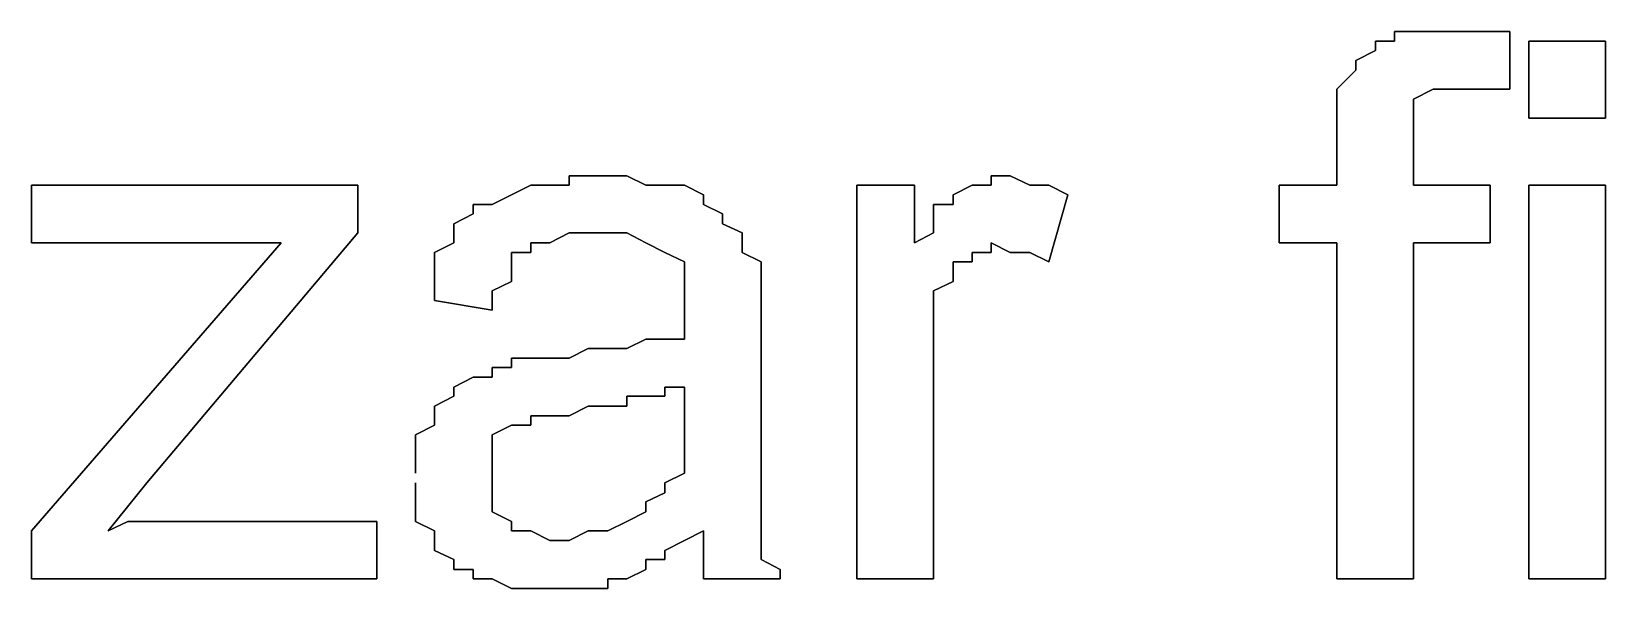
# Model space of a CAD drawing. Header units: metres. Extents: x 2.9 to 42.8, y 1.7 to 28.7.
# Drawn here: x 37.786 to 38.0753, y 16.3054 to 16.4077 of the extents above; entities that cross this region are included whole.
import ezdxf

# ---------------------------------------------------------------- set-up
doc = ezdxf.new("R2010")
doc.units = ezdxf.units.M
doc.layers.add('GRIS', color=8, linetype='Continuous')

msp = doc.modelspace()

# ---------------------------------------------------------------- linework, layer by layer
at = {"layer": 'GRIS', "lineweight": -3}
for points in [[(38.04, 16.4077), (38.0365, 16.4077), (38.04, 16.4077)], [(38.0365, 16.4077), (38.0365, 16.4059), (38.0365, 16.4077)], [(38.0436, 16.4077), (38.04, 16.4077), (38.0436, 16.4077)], [(38.0471, 16.4077), (38.0436, 16.4077), (38.0471, 16.4077)], [(38.0506, 16.4077), (38.0471, 16.4077), (38.0506, 16.4077)], [(38.0541, 16.4077), (38.0506, 16.4077), (38.0541, 16.4077)], [(38.0577, 16.4077), (38.0541, 16.4077), (38.0577, 16.4077)], [(38.0577, 16.3971), (38.0577, 16.4077), (38.0577, 16.3971)], [(38.033, 16.4042), (38.0294, 16.4024), (38.033, 16.4042)], [(38.0365, 16.4059), (38.033, 16.4059), (38.0365, 16.4059)], [(38.033, 16.4059), (38.033, 16.4042), (38.033, 16.4059)], [(38.0753, 16.4059), (38.0612, 16.4059), (38.0753, 16.4059)], [(38.0612, 16.4059), (38.0612, 16.3918), (38.0612, 16.4059)], [(38.0753, 16.3918), (38.0753, 16.4059), (38.0753, 16.3918)], [(38.0294, 16.4006), (38.0259, 16.3971), (38.0294, 16.4006)], [(38.0294, 16.4024), (38.0294, 16.4006), (38.0294, 16.4024)], [(38.0259, 16.3971), (38.0259, 16.3953), (38.0259, 16.3971)], [(38.0259, 16.3953), (38.0259, 16.3918), (38.0259, 16.3953)], [(38.04, 16.3953), (38.0436, 16.3971), (38.04, 16.3953)], [(38.04, 16.3936), (38.04, 16.3953), (38.04, 16.3936)], [(38.0436, 16.3971), (38.0471, 16.3971), (38.0436, 16.3971)], [(38.0471, 16.3971), (38.0506, 16.3971), (38.0471, 16.3971)], [(38.0506, 16.3971), (38.0541, 16.3971), (38.0506, 16.3971)], [(38.0541, 16.3971), (38.0577, 16.3971), (38.0541, 16.3971)], [(38.0259, 16.3918), (38.0259, 16.3901), (38.0259, 16.3918)], [(38.04, 16.3918), (38.04, 16.3936), (38.04, 16.3918)], [(38.04, 16.3883), (38.04, 16.3918), (38.04, 16.3883)], [(38.0612, 16.3918), (38.0753, 16.3918), (38.0612, 16.3918)], [(38.0259, 16.3901), (38.0259, 16.3865), (38.0259, 16.3901)], [(38.0259, 16.3865), (38.0259, 16.3795), (38.0259, 16.3865)], [(38.04, 16.3865), (38.04, 16.3883), (38.04, 16.3865)], [(38.04, 16.3795), (38.04, 16.3865), (38.04, 16.3795)], [(37.8883, 16.3812), (37.8848, 16.3812), (37.8883, 16.3812)], [(37.8848, 16.3812), (37.8848, 16.3795), (37.8848, 16.3812)], [(37.8919, 16.3812), (37.8883, 16.3812), (37.8919, 16.3812)], [(37.8954, 16.3812), (37.8919, 16.3812), (37.8954, 16.3812)], [(37.8989, 16.3795), (37.8954, 16.3812), (37.8989, 16.3795)], [(37.9659, 16.3812), (37.9624, 16.3812), (37.9659, 16.3812)], [(37.9624, 16.3812), (37.9624, 16.3795), (37.9624, 16.3812)], [(37.9695, 16.3795), (37.9659, 16.3812), (37.9695, 16.3795)], [(37.846, 16.3795), (37.786, 16.3795), (37.846, 16.3795)], [(37.786, 16.3795), (37.786, 16.3689), (37.786, 16.3795)], [(37.846, 16.3707), (37.846, 16.3795), (37.846, 16.3707)], [(37.8742, 16.3777), (37.8707, 16.3759), (37.8742, 16.3777)], [(37.8778, 16.3795), (37.8742, 16.3777), (37.8778, 16.3795)], [(37.8813, 16.3795), (37.8778, 16.3795), (37.8813, 16.3795)], [(37.8848, 16.3795), (37.8813, 16.3795), (37.8848, 16.3795)], [(37.9024, 16.3795), (37.8989, 16.3795), (37.9024, 16.3795)], [(37.906, 16.3795), (37.9024, 16.3795), (37.906, 16.3795)], [(37.9095, 16.3777), (37.906, 16.3795), (37.9095, 16.3777)], [(37.9095, 16.3759), (37.9095, 16.3777), (37.9095, 16.3759)], [(37.9483, 16.3795), (37.9377, 16.3795), (37.9483, 16.3795)], [(37.9377, 16.3795), (37.9377, 16.3072), (37.9377, 16.3795)], [(37.9483, 16.3689), (37.9483, 16.3795), (37.9483, 16.3689)], [(37.9589, 16.3795), (37.9554, 16.3777), (37.9589, 16.3795)], [(37.9554, 16.3777), (37.9554, 16.3759), (37.9554, 16.3777)], [(37.9624, 16.3795), (37.9589, 16.3795), (37.9624, 16.3795)], [(37.973, 16.3795), (37.9695, 16.3795), (37.973, 16.3795)], [(37.9765, 16.3777), (37.973, 16.3795), (37.9765, 16.3777)], [(37.973, 16.3654), (37.9765, 16.3777), (37.973, 16.3654)], [(38.0259, 16.3795), (38.0153, 16.3795), (38.0259, 16.3795)], [(38.0153, 16.3795), (38.0153, 16.3689), (38.0153, 16.3795)], [(38.0541, 16.3795), (38.04, 16.3795), (38.0541, 16.3795)], [(38.0541, 16.3689), (38.0541, 16.3795), (38.0541, 16.3689)], [(38.0753, 16.3795), (38.0612, 16.3795), (38.0753, 16.3795)], [(38.0612, 16.3795), (38.0612, 16.3072), (38.0612, 16.3795)], [(38.0753, 16.3072), (38.0753, 16.3795), (38.0753, 16.3072)], [(37.8707, 16.3759), (37.8672, 16.3759), (37.8707, 16.3759)], [(37.8672, 16.3759), (37.8672, 16.3742), (37.8672, 16.3759)], [(37.913, 16.3742), (37.9095, 16.3759), (37.913, 16.3742)], [(37.9554, 16.3759), (37.9518, 16.3759), (37.9554, 16.3759)], [(37.9518, 16.3759), (37.9518, 16.3724), (37.9518, 16.3759)], [(37.8672, 16.3742), (37.8636, 16.3724), (37.8672, 16.3742)], [(37.8636, 16.3724), (37.8636, 16.3707), (37.8636, 16.3724)], [(37.913, 16.3724), (37.913, 16.3742), (37.913, 16.3724)], [(37.9166, 16.3707), (37.913, 16.3724), (37.9166, 16.3707)], [(37.9518, 16.3724), (37.9518, 16.3707), (37.9518, 16.3724)], [(37.786, 16.3689), (37.8178, 16.3689), (37.786, 16.3689)], [(37.8319, 16.3689), (37.786, 16.316), (37.8319, 16.3689)], [(37.8072, 16.3248), (37.846, 16.3707), (37.8072, 16.3248)], [(37.8178, 16.3689), (37.8213, 16.3689), (37.8178, 16.3689)], [(37.8213, 16.3689), (37.8248, 16.3689), (37.8213, 16.3689)], [(37.8248, 16.3689), (37.8284, 16.3689), (37.8248, 16.3689)], [(37.8284, 16.3689), (37.8319, 16.3689), (37.8284, 16.3689)], [(37.8636, 16.3689), (37.8601, 16.3671), (37.8636, 16.3689)], [(37.8636, 16.3707), (37.8636, 16.3689), (37.8636, 16.3707)], [(37.8778, 16.3671), (37.8778, 16.3689), (37.8778, 16.3671)], [(37.8778, 16.3689), (37.8813, 16.3689), (37.8778, 16.3689)], [(37.8813, 16.3689), (37.8848, 16.3707), (37.8813, 16.3689)], [(37.8848, 16.3707), (37.8883, 16.3707), (37.8848, 16.3707)], [(37.8883, 16.3707), (37.8919, 16.3707), (37.8883, 16.3707)], [(37.8919, 16.3707), (37.8954, 16.3707), (37.8919, 16.3707)], [(37.8954, 16.3707), (37.8989, 16.3689), (37.8954, 16.3707)], [(37.8989, 16.3689), (37.9024, 16.3671), (37.8989, 16.3689)], [(37.9166, 16.3689), (37.9166, 16.3707), (37.9166, 16.3689)], [(37.9166, 16.3671), (37.9166, 16.3689), (37.9166, 16.3671)], [(37.9518, 16.3707), (37.9483, 16.3689), (37.9518, 16.3707)], [(37.9624, 16.3671), (37.9624, 16.3689), (37.9624, 16.3671)], [(37.9624, 16.3689), (37.9659, 16.3671), (37.9624, 16.3689)], [(38.0153, 16.3689), (38.0259, 16.3689), (38.0153, 16.3689)], [(38.0259, 16.3689), (38.0259, 16.3072), (38.0259, 16.3689)], [(38.04, 16.3072), (38.04, 16.3689), (38.04, 16.3072)], [(38.04, 16.3689), (38.0541, 16.3689), (38.04, 16.3689)], [(37.8601, 16.3671), (37.8601, 16.3654), (37.8601, 16.3671)], [(37.8742, 16.3654), (37.8742, 16.3671), (37.8742, 16.3654)], [(37.8742, 16.3671), (37.8778, 16.3671), (37.8742, 16.3671)], [(37.9024, 16.3671), (37.906, 16.3654), (37.9024, 16.3671)], [(37.9201, 16.3654), (37.9166, 16.3671), (37.9201, 16.3654)], [(37.9589, 16.3654), (37.9589, 16.3671), (37.9589, 16.3654)], [(37.9589, 16.3671), (37.9624, 16.3671), (37.9589, 16.3671)], [(37.9659, 16.3671), (37.9695, 16.3671), (37.9659, 16.3671)], [(37.9695, 16.3671), (37.973, 16.3654), (37.9695, 16.3671)], [(37.8601, 16.3654), (37.8601, 16.3636), (37.8601, 16.3654)], [(37.8601, 16.3636), (37.8601, 16.3618), (37.8601, 16.3636)], [(37.8742, 16.3618), (37.8742, 16.3654), (37.8742, 16.3618)], [(37.906, 16.3654), (37.906, 16.3636), (37.906, 16.3654)], [(37.906, 16.3636), (37.906, 16.3618), (37.906, 16.3636)], [(37.9201, 16.3636), (37.9201, 16.3654), (37.9201, 16.3636)], [(37.9201, 16.3618), (37.9201, 16.3636), (37.9201, 16.3618)], [(37.9554, 16.3636), (37.9554, 16.3654), (37.9554, 16.3636)], [(37.9554, 16.3654), (37.9589, 16.3654), (37.9554, 16.3654)], [(37.9554, 16.3618), (37.9554, 16.3636), (37.9554, 16.3618)], [(37.8601, 16.3618), (37.8601, 16.3583), (37.8601, 16.3618)], [(37.8707, 16.3601), (37.8742, 16.3618), (37.8707, 16.3601)], [(37.8707, 16.3583), (37.8707, 16.3601), (37.8707, 16.3583)], [(37.906, 16.3618), (37.906, 16.3583), (37.906, 16.3618)], [(37.9201, 16.3583), (37.9201, 16.3618), (37.9201, 16.3583)], [(37.9518, 16.3601), (37.9554, 16.3618), (37.9518, 16.3601)], [(37.9518, 16.3583), (37.9518, 16.3601), (37.9518, 16.3583)], [(37.8601, 16.3583), (37.8707, 16.3565), (37.8601, 16.3583)], [(37.8707, 16.3565), (37.8707, 16.3583), (37.8707, 16.3565)], [(37.906, 16.3583), (37.906, 16.3565), (37.906, 16.3583)], [(37.9201, 16.3565), (37.9201, 16.3583), (37.9201, 16.3565)], [(37.9518, 16.3565), (37.9518, 16.3583), (37.9518, 16.3565)], [(37.906, 16.3565), (37.906, 16.3548), (37.906, 16.3565)], [(37.906, 16.3548), (37.906, 16.353), (37.906, 16.3548)], [(37.9201, 16.353), (37.9201, 16.3565), (37.9201, 16.353)], [(37.9518, 16.3548), (37.9518, 16.3565), (37.9518, 16.3548)], [(37.9518, 16.353), (37.9518, 16.3548), (37.9518, 16.353)], [(37.906, 16.353), (37.906, 16.3512), (37.906, 16.353)], [(37.9201, 16.3371), (37.9201, 16.353), (37.9201, 16.3371)], [(37.9518, 16.3495), (37.9518, 16.353), (37.9518, 16.3495)], [(37.8883, 16.3495), (37.8848, 16.3477), (37.8883, 16.3495)], [(37.8919, 16.3495), (37.8883, 16.3495), (37.8919, 16.3495)], [(37.8954, 16.3495), (37.8919, 16.3495), (37.8954, 16.3495)], [(37.8989, 16.3512), (37.8954, 16.3495), (37.8989, 16.3512)], [(37.9024, 16.3512), (37.8989, 16.3512), (37.9024, 16.3512)], [(37.906, 16.3512), (37.9024, 16.3512), (37.906, 16.3512)], [(37.9518, 16.3477), (37.9518, 16.3495), (37.9518, 16.3477)], [(37.8742, 16.346), (37.8707, 16.346), (37.8742, 16.346)], [(37.8707, 16.346), (37.8707, 16.3442), (37.8707, 16.346)], [(37.8778, 16.3477), (37.8742, 16.3477), (37.8778, 16.3477)], [(37.8742, 16.3477), (37.8742, 16.346), (37.8742, 16.3477)], [(37.8813, 16.3477), (37.8778, 16.3477), (37.8813, 16.3477)], [(37.8848, 16.3477), (37.8813, 16.3477), (37.8848, 16.3477)], [(37.9518, 16.3442), (37.9518, 16.3477), (37.9518, 16.3442)], [(37.8672, 16.3442), (37.8636, 16.3424), (37.8672, 16.3442)], [(37.8707, 16.3442), (37.8672, 16.3442), (37.8707, 16.3442)], [(37.9518, 16.3072), (37.9518, 16.3442), (37.9518, 16.3072)], [(37.8636, 16.3407), (37.8601, 16.3389), (37.8636, 16.3407)], [(37.8636, 16.3424), (37.8636, 16.3407), (37.8636, 16.3424)], [(37.8954, 16.3389), (37.8954, 16.3407), (37.8954, 16.3389)], [(37.8954, 16.3407), (37.8989, 16.3407), (37.8954, 16.3407)], [(37.8989, 16.3407), (37.9024, 16.3407), (37.8989, 16.3407)], [(37.9024, 16.3407), (37.9024, 16.3424), (37.9024, 16.3407)], [(37.9024, 16.3424), (37.906, 16.3424), (37.9024, 16.3424)], [(37.906, 16.3424), (37.906, 16.3389), (37.906, 16.3424)], [(37.8601, 16.3389), (37.8601, 16.3371), (37.8601, 16.3389)], [(37.8601, 16.3371), (37.8601, 16.3354), (37.8601, 16.3371)], [(37.8778, 16.3354), (37.8778, 16.3371), (37.8778, 16.3354)], [(37.8778, 16.3371), (37.8813, 16.3371), (37.8778, 16.3371)], [(37.8813, 16.3371), (37.8848, 16.3371), (37.8813, 16.3371)], [(37.8848, 16.3371), (37.8883, 16.3389), (37.8848, 16.3371)], [(37.8883, 16.3389), (37.8919, 16.3389), (37.8883, 16.3389)], [(37.8919, 16.3389), (37.8954, 16.3389), (37.8919, 16.3389)], [(37.906, 16.3389), (37.906, 16.3371), (37.906, 16.3389)], [(37.906, 16.3371), (37.906, 16.3354), (37.906, 16.3371)], [(37.9201, 16.3336), (37.9201, 16.3371), (37.9201, 16.3336)], [(37.8601, 16.3354), (37.8566, 16.3336), (37.8601, 16.3354)], [(37.8707, 16.3336), (37.8742, 16.3354), (37.8707, 16.3336)], [(37.8742, 16.3354), (37.8778, 16.3354), (37.8742, 16.3354)], [(37.906, 16.3354), (37.906, 16.3318), (37.906, 16.3354)], [(37.8566, 16.3336), (37.8566, 16.3301), (37.8566, 16.3336)], [(37.8707, 16.3318), (37.8707, 16.3336), (37.8707, 16.3318)], [(37.8707, 16.3301), (37.8707, 16.3318), (37.8707, 16.3301)], [(37.906, 16.3318), (37.906, 16.3301), (37.906, 16.3318)], [(37.9201, 16.3301), (37.9201, 16.3336), (37.9201, 16.3301)], [(37.8566, 16.3301), (37.8566, 16.3283), (37.8566, 16.3301)], [(37.8566, 16.3283), (37.8566, 16.3266), (37.8566, 16.3283)], [(37.8707, 16.3283), (37.8707, 16.3301), (37.8707, 16.3283)], [(37.8707, 16.3266), (37.8707, 16.3283), (37.8707, 16.3266)], [(37.906, 16.3301), (37.906, 16.3283), (37.906, 16.3301)], [(37.906, 16.3283), (37.906, 16.3266), (37.906, 16.3283)], [(37.9201, 16.3266), (37.9201, 16.3301), (37.9201, 16.3266)], [(37.8707, 16.323), (37.8707, 16.3266), (37.8707, 16.323)], [(37.906, 16.3266), (37.9024, 16.3248), (37.906, 16.3266)], [(37.9201, 16.3248), (37.9201, 16.3266), (37.9201, 16.3248)], [(37.8001, 16.316), (37.8072, 16.3248), (37.8001, 16.316)], [(37.8566, 16.3248), (37.8566, 16.323), (37.8566, 16.3248)], [(37.8566, 16.323), (37.8566, 16.3213), (37.8566, 16.323)], [(37.8707, 16.3213), (37.8707, 16.323), (37.8707, 16.3213)], [(37.9024, 16.323), (37.8989, 16.3213), (37.9024, 16.323)], [(37.9024, 16.3248), (37.9024, 16.323), (37.9024, 16.3248)], [(37.9201, 16.3213), (37.9201, 16.3248), (37.9201, 16.3213)], [(37.8566, 16.3213), (37.8566, 16.3177), (37.8566, 16.3213)], [(37.8707, 16.3195), (37.8707, 16.3213), (37.8707, 16.3195)], [(37.8742, 16.3177), (37.8707, 16.3195), (37.8742, 16.3177)], [(37.8989, 16.3195), (37.8954, 16.3177), (37.8989, 16.3195)], [(37.8989, 16.3213), (37.8989, 16.3195), (37.8989, 16.3213)], [(37.9201, 16.3195), (37.9201, 16.3213), (37.9201, 16.3195)], [(37.9201, 16.3177), (37.9201, 16.3195), (37.9201, 16.3177)], [(37.8037, 16.3177), (37.8001, 16.316), (37.8037, 16.3177)], [(37.8072, 16.3177), (37.8037, 16.3177), (37.8072, 16.3177)], [(37.8107, 16.3177), (37.8072, 16.3177), (37.8107, 16.3177)], [(37.8143, 16.3177), (37.8107, 16.3177), (37.8143, 16.3177)], [(37.8495, 16.3177), (37.8143, 16.3177), (37.8495, 16.3177)], [(37.8495, 16.3072), (37.8495, 16.3177), (37.8495, 16.3072)], [(37.8566, 16.3177), (37.8601, 16.316), (37.8566, 16.3177)], [(37.8742, 16.316), (37.8742, 16.3177), (37.8742, 16.316)], [(37.8954, 16.3177), (37.8919, 16.316), (37.8954, 16.3177)], [(37.9201, 16.316), (37.9201, 16.3177), (37.9201, 16.316)], [(37.786, 16.316), (37.786, 16.3072), (37.786, 16.316)], [(37.8601, 16.316), (37.8601, 16.3142), (37.8601, 16.316)], [(37.8601, 16.3142), (37.8601, 16.3124), (37.8601, 16.3142)], [(37.8778, 16.316), (37.8742, 16.316), (37.8778, 16.316)], [(37.8813, 16.3142), (37.8778, 16.316), (37.8813, 16.3142)], [(37.8848, 16.3142), (37.8813, 16.3142), (37.8848, 16.3142)], [(37.8883, 16.316), (37.8848, 16.3142), (37.8883, 16.316)], [(37.8919, 16.316), (37.8883, 16.316), (37.8919, 16.316)], [(37.9024, 16.3124), (37.906, 16.3142), (37.9024, 16.3124)], [(37.906, 16.3142), (37.9095, 16.316), (37.906, 16.3142)], [(37.9095, 16.316), (37.9095, 16.3142), (37.9095, 16.316)], [(37.9095, 16.3142), (37.9095, 16.3107), (37.9095, 16.3142)], [(37.9201, 16.3124), (37.9201, 16.316), (37.9201, 16.3124)], [(37.8601, 16.3124), (37.8636, 16.3107), (37.8601, 16.3124)], [(37.9024, 16.3107), (37.9024, 16.3124), (37.9024, 16.3107)], [(37.9201, 16.3107), (37.9201, 16.3124), (37.9201, 16.3107)], [(37.8636, 16.3107), (37.8636, 16.3089), (37.8636, 16.3107)], [(37.8636, 16.3089), (37.8672, 16.3089), (37.8636, 16.3089)], [(37.8672, 16.3089), (37.8672, 16.3072), (37.8672, 16.3089)], [(37.8954, 16.3072), (37.8989, 16.3089), (37.8954, 16.3072)], [(37.8989, 16.3089), (37.8989, 16.3107), (37.8989, 16.3089)], [(37.8989, 16.3107), (37.9024, 16.3107), (37.8989, 16.3107)], [(37.9095, 16.3107), (37.9095, 16.3089), (37.9095, 16.3107)], [(37.9095, 16.3089), (37.9095, 16.3072), (37.9095, 16.3089)], [(37.9236, 16.3089), (37.9201, 16.3107), (37.9236, 16.3089)], [(37.9236, 16.3072), (37.9236, 16.3089), (37.9236, 16.3072)], [(37.786, 16.3072), (37.8495, 16.3072), (37.786, 16.3072)], [(37.8672, 16.3072), (37.8707, 16.3072), (37.8672, 16.3072)], [(37.8707, 16.3072), (37.8742, 16.3054), (37.8707, 16.3072)], [(37.8742, 16.3054), (37.8778, 16.3054), (37.8742, 16.3054)], [(37.8778, 16.3054), (37.8813, 16.3054), (37.8778, 16.3054)], [(37.8813, 16.3054), (37.8848, 16.3054), (37.8813, 16.3054)], [(37.8848, 16.3054), (37.8883, 16.3054), (37.8848, 16.3054)], [(37.8883, 16.3054), (37.8919, 16.3054), (37.8883, 16.3054)], [(37.8919, 16.3054), (37.8919, 16.3072), (37.8919, 16.3054)], [(37.8919, 16.3072), (37.8954, 16.3072), (37.8919, 16.3072)], [(37.9095, 16.3072), (37.9236, 16.3072), (37.9095, 16.3072)], [(37.9377, 16.3072), (37.9518, 16.3072), (37.9377, 16.3072)], [(38.0259, 16.3072), (38.04, 16.3072), (38.0259, 16.3072)], [(38.0612, 16.3072), (38.0753, 16.3072), (38.0612, 16.3072)]]:
    msp.add_lwpolyline(points, dxfattribs=at)

doc.saveas('drawing.dxf')
